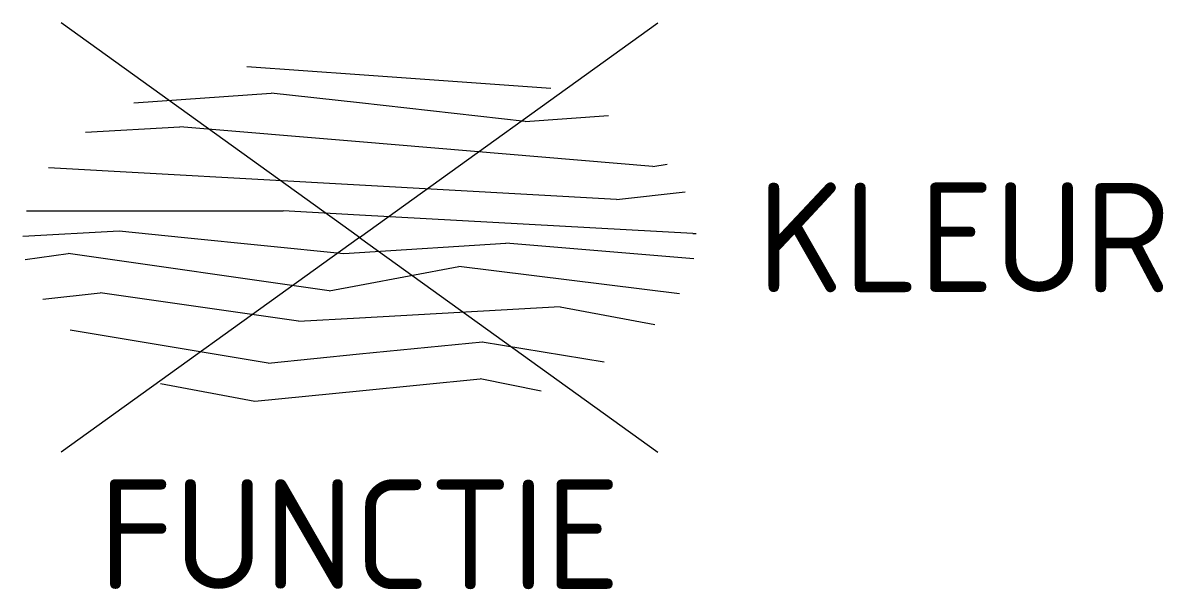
# Model space of a CAD drawing. Extents: x -5.5 to 13.2, y -5.8 to 3.5.
import ezdxf
from ezdxf.enums import TextEntityAlignment as Align

# ---------------------------------------------------------------- set-up
doc = ezdxf.new("R2010")
doc.units = 0
doc.styles.add('NLCS-ISO', font='NLCS-ISO.ttf')

msp = doc.modelspace()

# ---------------------------------------------------------------- linework, layer by layer
for p, q in [((0, 0), (-4.895, 3.524)), ((0, 0), (4.895, 3.524)), ((0, 2.672), (-1.847, 2.804)), ((3.141, 2.448), (0, 2.672)), ((-3.701, 2.209), (-1.451, 2.37)), ((0, 2.208), (-1.451, 2.37)), ((2.719, 1.906), (0, 2.208)), ((2.719, 1.906), (4.084, 2.004)), ((-4.498, 1.728), (-2.95, 1.814)), ((0, 1.568), (-2.95, 1.814)), ((4.812, 1.167), (0, 1.568)), ((0, 0.859), (-5.101, 1.143)), ((4.812, 1.167), (5.05, 1.206)), ((4.219, 0.625), (0, 0.859)), ((4.219, 0.625), (5.346, 0.75)), ((-5.465, 0.436), (-1.253, 0.436)), ((0, 0.366), (-1.253, 0.436)), ((5.469, 0.063), (0, 0.366)), ((-5.525, 0.019), (-3.946, 0.107)), ((0, 0), (-4.895, -3.524)), ((-3.946, 0.107), (-2.874, 0)), ((0, 0), (4.895, -3.524)), ((5.469, 0.063), (5.524, 0.066)), ((-2.874, 0), (-0.255, -0.262)), ((0, -0.246), (2.402, -0.096)), ((5.486, -0.353), (2.402, -0.096)), ((-5.484, -0.364), (-4.781, -0.263)), ((-0.5, -0.875), (-4.781, -0.263)), ((-0.255, -0.262), (0, -0.246)), ((0, -0.781), (1.629, -0.476)), ((5.249, -0.928), (1.629, -0.476)), ((-5.194, -1.015), (-4.254, -0.91)), ((-1, -1.375), (-4.254, -0.91)), ((-0.5, -0.875), (0, -0.781)), ((0, -1.319), (3.294, -1.136)), ((3.294, -1.137), (4.847, -1.428)), ((-1, -1.375), (0, -1.319)), ((-1.5, -2.063), (-4.748, -1.521)), ((0, -1.913), (2.016, -1.711)), ((2.015, -1.711), (4.014, -2.044)), ((-1.5, -2.063), (0, -1.913)), ((-3.267, -2.399), (-1.715, -2.69)), ((0, -2.519), (1.979, -2.321)), ((2.979, -2.521), (1.979, -2.321)), ((-1.715, -2.69), (0, -2.519))]:
    msp.add_line(p, q)

# ---------------------------------------------------------------- texts
at = {"style": 'NLCS-ISO'}
msp.add_attdef('KLEUR', text='', height=1.8, dxfattribs=at).set_placement((6.525, 0), align=Align.MIDDLE_LEFT)
at = {"style": 'NLCS-ISO', "flags": 1}
msp.add_attdef('FUNCTIE', text='', height=1.8, dxfattribs=at).set_placement((0, -3.975), align=Align.TOP_CENTER)

doc.saveas('drawing.dxf')
